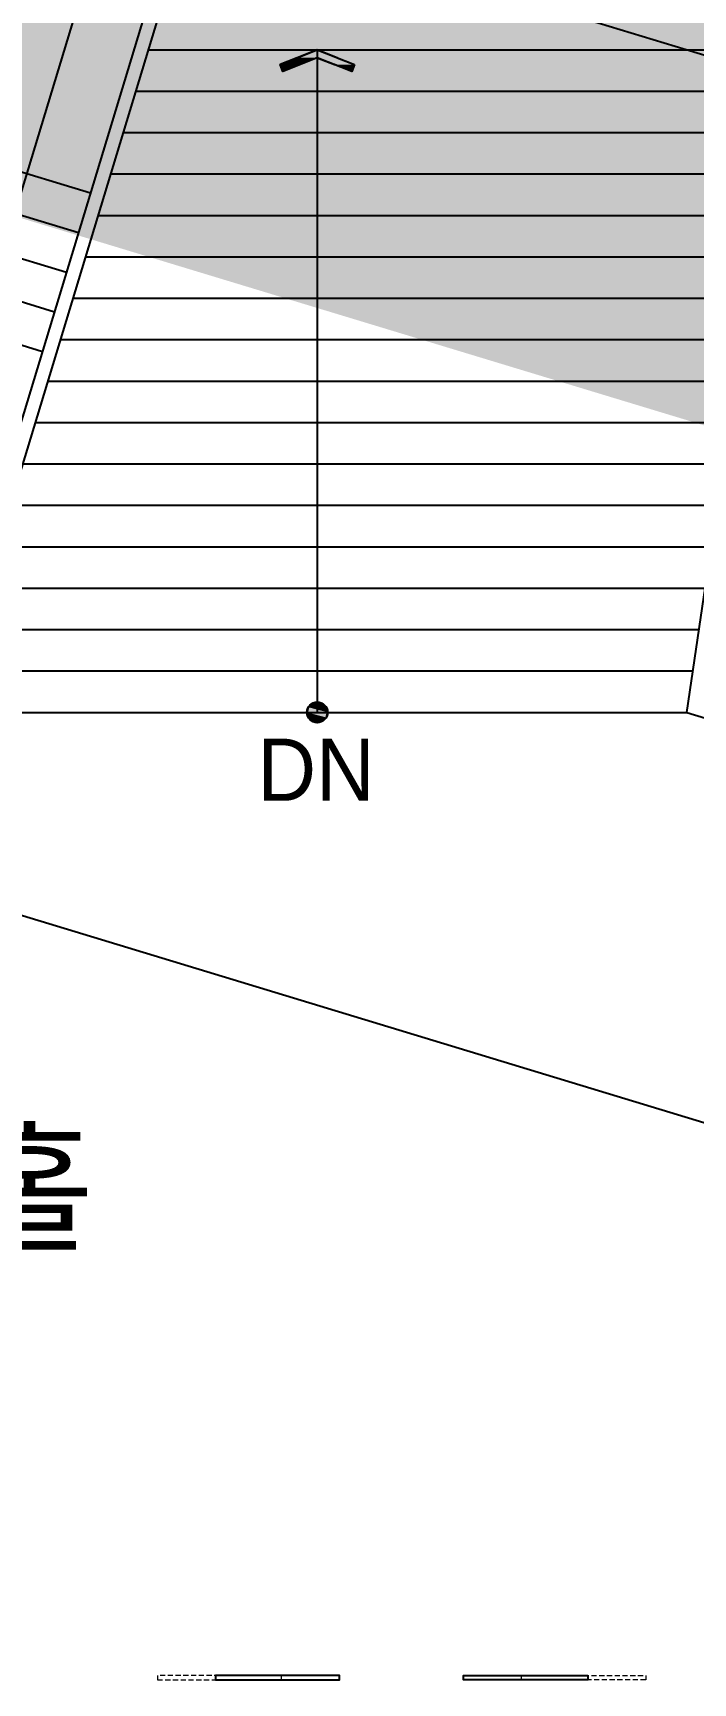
# Model space of a CAD drawing. Header units: metres. Extents: x 630750 to 860239, y 578133 to 726633.
# Drawn here: x 724016 to 728801, y 617801 to 629753 of the extents above; entities that cross this region are included whole.
import ezdxf

# ---------------------------------------------------------------- set-up
doc = ezdxf.new("R2010")
doc.units = ezdxf.units.M
doc.header["$LTSCALE"] = 300
doc.linetypes.add('3$0$업무시설_xr-base$0$CONTINOUS', pattern=[0])
doc.linetypes.add('HIDDEN2', pattern=[0.1875, 0.125, -0.0625])
for name, color, linetype in [('3$0$A-CON', 2, 'Continuous'), ('3$0$A-TXT-M', 3, 'Continuous'), ('3$0$A-WALL-CONC', 2, 'Continuous'), ('3$0$KUK-F-STAIR', 4, 'Continuous'), ('A-CEN-1', 1, 'Continuous'), ('A-TXT', 3, 'Continuous'), ('A-WIN-GLASS', 4, 'Continuous'), ('KUK-F-STAIR', 4, 'Continuous')]:
    doc.layers.add(name, color=color, linetype=linetype)
doc.layers.add('A-WALL-ABOV', color=133, linetype='HIDDEN2', lineweight=5)
doc.styles.add('3$0$돋움', font='')
doc.styles.add('돋움', font='')
doc.styles.get('3$0$돋움').set_extended_font_data('Dotum')
doc.styles.get('돋움').set_extended_font_data('Dotum')

# ---------------------------------------------------------------- blocks, each defined once
blk = doc.blocks.new('*U116')
at = {"layer": 'KUK-F-STAIR', "color": 7, "linetype": 'Continuous'}
for p, q in [((-122675.5498011207, 184558.7316630865), (-122702.2476466556, 184531.8017448003)), ((-122674.362624772, 184559.0552787515), (-122675.5498011207, 184558.7316630865)), ((-122638.202329846, 184568.9123129661), (-122674.362624772, 184559.0552787515)), ((-122600.7681460153, 184559.0552787515), (-122638.202329846, 184568.9123129661)), ((-122600.7681460153, 184559.0552787515), (-122600.4417173002, 184558.7316630865)), ((-122600.4417173002, 184558.7316630865), (-122573.2777089552, 184531.8017448003)), ((-122712.4899426681, 184494.4542735256), (-122712.6603692865, 184493.8070421957)), ((-122712.6603692865, 184493.8070421957), (-122702.6325127606, 184457.0200896949)), ((-122702.8033350719, 184531.2412260265), (-122712.4899426681, 184494.4542735256)), ((-122702.2476466556, 184531.8017448003), (-122702.8033350719, 184531.2412260265)), ((-122702.6325127606, 184457.0200896949), (-122702.4797194069, 184456.459570921)), ((-122702.4797194069, 184456.459570921), (-122675.315711062, 184429.5296526348)), ((-122675.315711062, 184429.5296526348), (-122674.9892823469, 184429.2060369698)), ((-122637.5550985161, 184419.3490027552), (-122674.9892823469, 184429.2060369698)), ((-122601.3948035901, 184429.2060369698), (-122637.5550985161, 184419.3490027552)), ((-122600.2076272414, 184429.5296526348), (-122601.3948035901, 184429.2060369698)), ((-122573.5097817065, 184456.459570921), (-122600.2076272414, 184429.5296526348)), ((-122572.9540932902, 184457.0200896949), (-122573.5097817065, 184456.459570921)), ((-122573.2777089552, 184531.8017448003), (-122573.1249156015, 184531.2412260265)), ((-122573.1249156015, 184531.2412260265), (-122563.0970590756, 184494.4542735256)), ((-122563.2674856941, 184493.8070421957), (-122572.9540932902, 184457.0200896949)), ((-122563.0970590756, 184494.4542735256), (-122563.2674856941, 184493.8070421957))]:
    blk.add_line(p, q, dxfattribs=at)
for points in [[(-122675.5498011207, 184558.7316630865), (-122702.2476466556, 184531.8017448003), (-122573.2777089552, 184531.8017448003)], [(-122674.362624772, 184559.0552787515), (-122675.5498011207, 184558.7316630865), (-122600.4417173002, 184558.7316630865)], [(-122638.202329846, 184568.9123129661), (-122674.362624772, 184559.0552787515), (-122600.7681460153, 184559.0552787515)], [(-122712.4899426681, 184494.4542735256), (-122712.6603692865, 184493.8070421957), (-122563.2674856941, 184493.8070421957)], [(-122712.6603692865, 184493.8070421957), (-122702.6325127606, 184457.0200896949), (-122572.9540932902, 184457.0200896949)], [(-122702.8033350719, 184531.2412260265), (-122712.4899426681, 184494.4542735256), (-122563.0970590756, 184494.4542735256)], [(-122702.2476466556, 184531.8017448003), (-122702.8033350719, 184531.2412260265), (-122573.1249156015, 184531.2412260265)], [(-122702.6325127606, 184457.0200896949), (-122702.4797194069, 184456.459570921), (-122573.5097817065, 184456.459570921)], [(-122702.4797194069, 184456.459570921), (-122675.315711062, 184429.5296526348), (-122600.2076272414, 184429.5296526348)], [(-122675.315711062, 184429.5296526348), (-122674.9892823469, 184429.2060369698), (-122601.3948035901, 184429.2060369698)]]:
    blk.add_solid(points, dxfattribs=at)
at = {"layer": 'KUK-F-STAIR', "color": 7, "linetype": 'Continuous', "extrusion": (0, 0, -1)}
for points in [[(122675.5498011207, 184558.7316630865), (122600.4417173002, 184558.7316630865), (122573.2777089552, 184531.8017448003)], [(122674.362624772, 184559.0552787515), (122600.7681460153, 184559.0552787515), (122600.4417173002, 184558.7316630865)], [(122712.6603692865, 184493.8070421957), (122563.2674856941, 184493.8070421957), (122572.9540932902, 184457.0200896949)], [(122712.4899426681, 184494.4542735256), (122563.0970590756, 184494.4542735256), (122563.2674856941, 184493.8070421957)], [(122702.8033350719, 184531.2412260265), (122573.1249156015, 184531.2412260265), (122563.0970590756, 184494.4542735256)], [(122702.6325127606, 184457.0200896949), (122572.9540932902, 184457.0200896949), (122573.5097817065, 184456.459570921)], [(122702.4797194069, 184456.459570921), (122573.5097817065, 184456.459570921), (122600.2076272414, 184429.5296526348)], [(122702.2476466556, 184531.8017448003), (122573.2777089552, 184531.8017448003), (122573.1249156015, 184531.2412260265)], [(122675.315711062, 184429.5296526348), (122600.2076272414, 184429.5296526348), (122601.3948035901, 184429.2060369698)], [(122674.9892823469, 184429.2060369698), (122601.3948035901, 184429.2060369698), (122637.5550985161, 184419.3490027552)]]:
    blk.add_solid(points, dxfattribs=at)
blk = doc.blocks.new('*U117')
at = {"layer": 'KUK-F-STAIR', "color": 7, "linetype": 'Continuous'}
for p, q in [((-122783.2781639762, 189235.9708779441), (-122907.8787141829, 189186.1306578606)), ((-122637.8787141848, 189294.1306578616), (-122783.2781639762, 189235.9708779441)), ((-122637.8787141829, 189235.9708779441), (-122762.4792643907, 189186.1306578606)), ((-122492.4792643864, 189235.9708779441), (-122637.8787141848, 189294.1306578616)), ((-122637.8787141829, 189235.9708779441), (-122513.27816398, 189186.1306578643)), ((-122492.4792643864, 189235.9708779441), (-122367.8787141829, 189186.1306578643)), ((-122907.8787141829, 189186.1306578606), (-122887.8236176602, 189135.9929165557)), ((-122762.4792643907, 189186.1306578606), (-122887.8236176521, 189135.9929165557)), ((-122387.9338107049, 189135.9929165557), (-122513.2781639707, 189186.1306578606)), ((-122367.8787141844, 189186.1306578606), (-122387.9338107049, 189135.9929165557))]:
    blk.add_line(p, q, dxfattribs=at)
for points in [[(-122783.2781639762, 189235.9708779441), (-122907.8787141829, 189186.1306578606), (-122762.4792643907, 189186.1306578606)], [(-122637.8787141848, 189294.1306578616), (-122783.2781639762, 189235.9708779441), (-122492.4792643864, 189235.9708779441)], [(-122637.8787141829, 189235.9708779441), (-122513.27816398, 189186.1306578643), (-122367.8787141829, 189186.1306578643)], [(-122907.8787141829, 189186.1306578606), (-122887.8236176602, 189135.9929165557), (-122887.8236176521, 189135.9929165557)]]:
    blk.add_solid(points, dxfattribs=at)
at = {"layer": 'KUK-F-STAIR', "color": 7, "linetype": 'Continuous', "extrusion": (0, 0, -1)}
for points in [[(122783.2781639762, 189235.9708779441), (122637.8787141829, 189235.9708779441), (122762.4792643907, 189186.1306578606)], [(122637.8787141829, 189235.9708779441), (122492.4792643864, 189235.9708779441), (122367.8787141829, 189186.1306578643)], [(122907.8787141829, 189186.1306578606), (122762.4792643907, 189186.1306578606), (122887.8236176521, 189135.9929165557)], [(122513.2781639707, 189186.1306578606), (122367.8787141844, 189186.1306578606), (122387.9338107049, 189135.9929165557)]]:
    blk.add_solid(points, dxfattribs=at)
blk = doc.blocks.new('*U121')
at = {"layer": '3$0$KUK-F-STAIR', "color": 7, "linetype": 'Continuous'}
for p, q in [((-122675.5439664402, 184558.7380658021), (-122702.2418119751, 184531.8081475159)), ((-122674.3567900915, 184559.0616814671), (-122675.5439664402, 184558.7380658021)), ((-122638.1964951655, 184568.9187156817), (-122674.3567900915, 184559.0616814671)), ((-122600.7623113347, 184559.0616814671), (-122638.1964951655, 184568.9187156817)), ((-122600.7623113347, 184559.0616814671), (-122600.4358826197, 184558.7380658021)), ((-122600.4358826197, 184558.7380658021), (-122573.2718742747, 184531.8081475159)), ((-122712.4841079876, 184494.4606762412), (-122712.654534606, 184493.8134449112)), ((-122712.654534606, 184493.8134449112), (-122702.6266780801, 184457.0264924104)), ((-122702.7975003914, 184531.247628742), (-122712.4841079876, 184494.4606762412)), ((-122702.2418119751, 184531.8081475159), (-122702.7975003914, 184531.247628742)), ((-122702.6266780801, 184457.0264924104), (-122702.4738847264, 184456.4659736366)), ((-122702.4738847264, 184456.4659736366), (-122675.3098763814, 184429.5360553503)), ((-122675.3098763814, 184429.5360553503), (-122674.9834476663, 184429.2124396854)), ((-122637.5492638356, 184419.3554054708), (-122674.9834476663, 184429.2124396854)), ((-122601.3889689096, 184429.2124396854), (-122637.5492638356, 184419.3554054708)), ((-122600.2017925609, 184429.5360553503), (-122601.3889689096, 184429.2124396854)), ((-122573.503947026, 184456.4659736366), (-122600.2017925609, 184429.5360553503)), ((-122572.9482586097, 184457.0264924104), (-122573.503947026, 184456.4659736366)), ((-122573.2718742747, 184531.8081475159), (-122573.119080921, 184531.247628742)), ((-122573.119080921, 184531.247628742), (-122563.0912243951, 184494.4606762412)), ((-122563.2616510135, 184493.8134449112), (-122572.9482586097, 184457.0264924104)), ((-122563.0912243951, 184494.4606762412), (-122563.2616510135, 184493.8134449112))]:
    blk.add_line(p, q, dxfattribs=at)
for points in [[(-122675.5439664402, 184558.7380658021), (-122702.2418119751, 184531.8081475159), (-122573.2718742747, 184531.8081475159)], [(-122674.3567900915, 184559.0616814671), (-122675.5439664402, 184558.7380658021), (-122600.4358826197, 184558.7380658021)], [(-122638.1964951655, 184568.9187156817), (-122674.3567900915, 184559.0616814671), (-122600.7623113347, 184559.0616814671)], [(-122712.4841079876, 184494.4606762412), (-122712.654534606, 184493.8134449112), (-122563.2616510135, 184493.8134449112)], [(-122712.654534606, 184493.8134449112), (-122702.6266780801, 184457.0264924104), (-122572.9482586097, 184457.0264924104)], [(-122702.7975003914, 184531.247628742), (-122712.4841079876, 184494.4606762412), (-122563.0912243951, 184494.4606762412)], [(-122702.2418119751, 184531.8081475159), (-122702.7975003914, 184531.247628742), (-122573.119080921, 184531.247628742)], [(-122702.6266780801, 184457.0264924104), (-122702.4738847264, 184456.4659736366), (-122573.503947026, 184456.4659736366)], [(-122702.4738847264, 184456.4659736366), (-122675.3098763814, 184429.5360553503), (-122600.2017925609, 184429.5360553503)], [(-122675.3098763814, 184429.5360553503), (-122674.9834476663, 184429.2124396854), (-122601.3889689096, 184429.2124396854)]]:
    blk.add_solid(points, dxfattribs=at)
at = {"layer": '3$0$KUK-F-STAIR', "color": 7, "linetype": 'Continuous', "extrusion": (0, 0, -1)}
for points in [[(122675.5439664402, 184558.7380658021), (122600.4358826197, 184558.7380658021), (122573.2718742747, 184531.8081475159)], [(122674.3567900915, 184559.0616814671), (122600.7623113347, 184559.0616814671), (122600.4358826197, 184558.7380658021)], [(122712.654534606, 184493.8134449112), (122563.2616510135, 184493.8134449112), (122572.9482586097, 184457.0264924104)], [(122712.4841079876, 184494.4606762412), (122563.0912243951, 184494.4606762412), (122563.2616510135, 184493.8134449112)], [(122702.7975003914, 184531.247628742), (122573.119080921, 184531.247628742), (122563.0912243951, 184494.4606762412)], [(122702.6266780801, 184457.0264924104), (122572.9482586097, 184457.0264924104), (122573.503947026, 184456.4659736366)], [(122702.4738847264, 184456.4659736366), (122573.503947026, 184456.4659736366), (122600.2017925609, 184429.5360553503)], [(122702.2418119751, 184531.8081475159), (122573.2718742747, 184531.8081475159), (122573.119080921, 184531.247628742)], [(122675.3098763814, 184429.5360553503), (122600.2017925609, 184429.5360553503), (122601.3889689096, 184429.2124396854)], [(122674.9834476663, 184429.2124396854), (122601.3889689096, 184429.2124396854), (122637.5492638356, 184419.3554054708)]]:
    blk.add_solid(points, dxfattribs=at)
blk = doc.blocks.new('*U122')
at = {"layer": '3$0$KUK-F-STAIR', "color": 7, "linetype": 'Continuous'}
for p, q in [((-122783.2723292956, 189235.9772806597), (-122907.8728795024, 189186.1370605762)), ((-122637.8728795043, 189294.1370605772), (-122783.2723292956, 189235.9772806597)), ((-122637.8728795024, 189235.9772806597), (-122762.4734297102, 189186.1370605762)), ((-122492.4734297059, 189235.9772806597), (-122637.8728795043, 189294.1370605772)), ((-122637.8728795024, 189235.9772806597), (-122513.2723292995, 189186.13706058)), ((-122492.4734297059, 189235.9772806597), (-122367.8728795024, 189186.13706058)), ((-122907.8728795024, 189186.1370605762), (-122887.8177829797, 189135.9993192713)), ((-122762.4734297102, 189186.1370605762), (-122887.8177829716, 189135.9993192713)), ((-122387.9279760244, 189135.9993192713), (-122513.2723292902, 189186.1370605762)), ((-122367.8728795039, 189186.1370605762), (-122387.9279760244, 189135.9993192713))]:
    blk.add_line(p, q, dxfattribs=at)
for points in [[(-122783.2723292956, 189235.9772806597), (-122907.8728795024, 189186.1370605762), (-122762.4734297102, 189186.1370605762)], [(-122637.8728795043, 189294.1370605772), (-122783.2723292956, 189235.9772806597), (-122492.4734297059, 189235.9772806597)], [(-122637.8728795024, 189235.9772806597), (-122513.2723292995, 189186.13706058), (-122367.8728795024, 189186.13706058)], [(-122907.8728795024, 189186.1370605762), (-122887.8177829797, 189135.9993192713), (-122887.8177829716, 189135.9993192713)]]:
    blk.add_solid(points, dxfattribs=at)
at = {"layer": '3$0$KUK-F-STAIR', "color": 7, "linetype": 'Continuous', "extrusion": (0, 0, -1)}
for points in [[(122783.2723292956, 189235.9772806597), (122637.8728795024, 189235.9772806597), (122762.4734297102, 189186.1370605762)], [(122637.8728795024, 189235.9772806597), (122492.4734297059, 189235.9772806597), (122367.8728795024, 189186.13706058)], [(122907.8728795024, 189186.1370605762), (122762.4734297102, 189186.1370605762), (122887.8177829716, 189135.9993192713)], [(122513.2723292902, 189186.1370605762), (122367.8728795039, 189186.1370605762), (122387.9279760244, 189135.9993192713)]]:
    blk.add_solid(points, dxfattribs=at)
blk = doc.blocks.new('3$0$con2')
at = {"layer": '3$0$A-WALL-CONC', "linetype": '3$0$업무시설_xr-base$0$CONTINOUS'}
h = blk.add_hatch(color=251, dxfattribs=at)
h.dxf.hatch_style = 1
edge = h.paths.add_edge_path(flags=17)
edge.add_arc((-134345.8576933428, -276172.1559447603), 450, 0, 360)
h.paths.add_polyline_path([(-156156.5831764939, -311179.8801300706), (-156334.967498856, -311089.4421207191), (-156922.8145596481, -312248.9402160676), (-156744.4302372805, -312339.3782254228)], flags=16)
h.paths.add_polyline_path([(-157332.2772980689, -313498.8763207732), (-157510.6616204328, -313408.4383114207), (-158053.2896765567, -314478.7442455854), (-157874.9053541816, -314569.1822549434)], flags=16)
h.paths.add_polyline_path([(-94657.59437126508, -334034.6891811512), (-94715.66800825325, -334226.072181146), (-93739.6147082786, -334522.2477297833), (-93681.54107129043, -334330.8647297885)], flags=17)
h.paths.add_polyline_path([(-111499.3047738786, -328924.210122052), (-111557.3784108649, -329115.5931220468), (-110581.3251108921, -329411.768670685), (-110523.2514739039, -329220.3856706893)], flags=17)
h.paths.add_polyline_path([(-109394.0917739331, -329563.0201289126), (-109452.1654109213, -329754.4031289074), (-108476.1121109485, -330050.5786775447), (-108418.0384739603, -329859.1956775499)], flags=17)
h.paths.add_polyline_path([(-107288.8787739801, -330201.8301357388), (-107346.9524109664, -330393.2131357336), (-106370.8991109936, -330689.3886843709), (-106312.8254740055, -330498.0056843761)], flags=17)
h.paths.add_polyline_path([(-105183.6657740383, -330840.6401426116), (-105241.7394110265, -331032.0231426064), (-104265.6861110519, -331328.1986912437), (-104207.6124740637, -331136.8156912489)], flags=17)
h.paths.add_polyline_path([(-103078.4527741003, -331479.4501494936), (-103136.5264110885, -331670.8331494894), (-102160.4731111138, -331967.0086981267), (-102102.3994741256, -331775.6256981309)], flags=16)
h.paths.add_polyline_path([(-100973.2397741566, -332118.2601563543), (-101031.3134111448, -332309.6431563491), (-100055.2601111702, -332605.8187049864), (-99997.18647418199, -332414.4357049916)], flags=16)
h.paths.add_polyline_path([(-98868.02677420927, -332757.0701632065), (-98926.10041119745, -332948.4531632013), (-97950.0471112228, -333244.6287118386), (-97891.97347423648, -333053.2457118438)], flags=16)
h.paths.add_polyline_path([(-96762.81377425631, -333395.8801700411), (-96820.88741124449, -333587.2631700359), (-95844.83411126984, -333883.4387186732), (-95786.76047428352, -333692.0557186775)], flags=16)
edge = h.paths.add_edge_path(flags=17)
edge.add_arc((-134345.8563567924, -286072.1815134216), 450, 0, 360)
h.paths.add_polyline_path([(-143845.8592335361, -275922.156550906), (-143845.8592335361, -275872.156550906), (-144545.8533352896, -275872.156550906), (-144545.8533352896, -286422.156550906), (-141345.8537281466, -286422.156550906), (-141345.8537281466, -286222.1570651344), (-143845.8533352896, -286222.156550906), (-143845.8533352896, -285772.1609466186), (-144345.8533352896, -285772.1609466186), (-144345.8533352896, -276572.156550906), (-143845.8533352896, -276572.156550906), (-143845.8533352896, -276122.156550906), (-141745.8533352896, -276122.156550906), (-141345.85372924, -276122.1569182335), (-141345.85372924, -275922.1570140215)], flags=17)
h.paths.add_polyline_path([(-104645.8567190229, -260722.1560115957), (-107545.8564684561, -260722.1547972992), (-107545.8564692999, -260922.1547972992), (-104645.8567190229, -260922.1560115957)], flags=16)
h.paths.add_polyline_path([(-105845.8567807044, -322372.1547971837), (-105845.8567807044, -325422.1547971837), (-105555.8567807044, -325422.1547971837), (-105555.8567807044, -325222.1547971837), (-105645.8567807044, -325222.1547971837), (-105645.8567807044, -322572.1547971837), (-99445.85678070439, -322572.1547971837), (-99445.85678070439, -325222.1547971837), (-104555.8567807044, -325222.1547971837), (-104555.8567807044, -325422.1547971837), (-99245.85678070439, -325422.1547971837), (-99245.85678070439, -322372.1547971837)], flags=17)
edge = h.paths.add_edge_path(flags=17)
edge.add_arc((-99495.85636712825, -295972.15608779), 450, 0, 360)
edge = h.paths.add_edge_path(flags=17)
edge.add_arc((-114495.8576933428, -312472.15608779), 450, 0, 360)
edge = h.paths.add_edge_path(flags=17)
edge.add_arc((-114495.8576933428, -319072.15608779), 450, 0, 360)
edge = h.paths.add_edge_path(flags=16)
edge.add_arc((-114545.8576933428, -327472.15608779), 400, 0, 360)
h.paths.add_polyline_path([(-99895.85636712825, -302172.1546005368), (-99095.85636712825, -302172.1546005368), (-99095.85636712825, -302972.1546005368), (-99895.85636712825, -302972.1546005368)], flags=17)
h.paths.add_polyline_path([(-92295.85769334277, -302072.15608779), (-91595.85769334277, -302072.15608779), (-91595.85769334277, -303072.15608779), (-92295.85769334277, -303072.15608779)], flags=17)
h.paths.add_polyline_path([(-92295.85769334277, -311972.15608779), (-91595.85769334277, -311972.15608779), (-91595.85769334277, -312972.15608779), (-92295.85769334277, -312972.15608779)], flags=17)
edge = h.paths.add_edge_path()
edge.add_arc((-127717.7200647521, -334910.6238654194), 400, 0, 360)
h.paths.add_polyline_path([(-166745.8579804118, -285572.1560812503), (-165945.8579804118, -285572.1560812503), (-165945.8579804118, -286372.1560812503), (-166745.8579804118, -286372.1560812503)], flags=16)
h.paths.add_polyline_path([(-151620.1005258582, -327239.6287948716), (-152385.6325258373, -327007.3342469143), (-152617.9270737938, -327772.8662468906), (-151852.3950738165, -328005.1607948489)], flags=16)
h.paths.add_polyline_path([(-164251.3785254828, -323406.7687535699), (-165016.9105254601, -323174.4742056126), (-165249.2050734184, -323940.0062055899), (-164483.6730734411, -324172.3007535472)], flags=17)
h.paths.add_polyline_path([(-165728.1357749405, -305715.7474075904), (-166493.6677749178, -305483.452859633), (-166725.9623228743, -306248.9848596103), (-165960.430322897, -306481.2794075677)], flags=16)
h.paths.add_polyline_path([(-170567.0175252951, -321490.33873292), (-171332.5495252724, -321258.0441849617), (-171564.8440732307, -322023.576184939), (-170799.3120732534, -322255.8707328964)], flags=17)
h.paths.add_polyline_path([(-166745.8563654407, -295572.1542682223), (-165945.8563654407, -295572.1542682223), (-165945.8563654407, -296372.1542682223), (-166745.8563654407, -296372.1542682223)], flags=16)
edge = h.paths.add_edge_path(flags=16)
edge.add_arc((-137840.0001433849, -314543.9354146126), 450, 0, 360)
edge = h.paths.add_edge_path(flags=16)
edge.add_arc((-128366.5416436682, -317418.580445588), 450, 0, 360)
h.paths.add_polyline_path([(-146814.5461162537, -311402.673310296), (-147580.078116231, -311170.3787623377), (-147812.3726641893, -311935.910762315), (-147046.840664212, -312168.2053102724)], flags=16)
h.paths.add_polyline_path([(-182399.0989564455, -318004.4905875133), (-183068.9394564259, -317801.232858051), (-183272.1971858873, -318471.0733580304), (-182602.3566859088, -318674.3310874937)], flags=16)
h.paths.add_polyline_path([(-183245.8579804118, -305522.1562243555), (-182545.8579804118, -305522.1562243555), (-182545.8579804118, -306222.1562243555), (-183245.8579804118, -306222.1562243555)], flags=16)
h.paths.add_polyline_path([(-183245.8579804118, -295622.1562243555), (-182545.8579804118, -295622.1562243555), (-182545.8579804118, -296322.1562243555), (-183245.8579804118, -296322.1562243555)], flags=17)
h.paths.add_polyline_path([(-183245.8579804118, -285722.1562243555), (-182545.8579804118, -285722.1562243555), (-182545.8579804118, -286422.1562243555), (-183245.8579804118, -286422.1562243555)], flags=17)
h.paths.add_polyline_path([(-183245.8579804118, -280472.1542567856), (-182545.8579804118, -280472.1542567856), (-182545.8579804118, -281172.1542567856), (-183245.8579804118, -281172.1542567856)], flags=17)
h.paths.add_polyline_path([(-167847.8235250528, -312701.2269073821), (-168613.3555250301, -312468.9323594248), (-168845.6500729884, -313234.4643594021), (-168080.1180730111, -313466.7589073594)], flags=17)
h.paths.add_polyline_path([(-173995.8579804118, -310859.8697950983), (-173195.8579804118, -310859.8697950983), (-173195.8579804118, -311659.8697950983), (-173995.8579804118, -311659.8697950983)], flags=16)
h.paths.add_polyline_path([(-173995.8579804118, -305472.1562243555), (-173195.8579804118, -305472.1562243555), (-173195.8579804118, -306272.1562243555), (-173995.8579804118, -306272.1562243555)], flags=16)
edge = h.paths.add_edge_path(flags=17)
edge.add_arc((-130500.7470595132, -324451.905920992), 450, 0, 360)
edge = h.paths.add_edge_path(flags=17)
edge.add_arc((-139974.2067627966, -321577.2621805075), 450, 0, 360)
h.paths.add_polyline_path([(-148948.7522756144, -318435.9985600862), (-149714.2842755917, -318203.7040121289), (-149946.57882355, -318969.2360121062), (-149181.0468235727, -319201.5305600635)], flags=16)
h.paths.add_polyline_path([(-173995.8579804118, -295572.1562243555), (-173195.8579804118, -295572.1562243555), (-173195.8579804118, -296372.1562243555), (-173995.8579804118, -296372.1562243555)], flags=16)
h.paths.add_polyline_path([(-173995.8579804118, -285672.1562243555), (-173195.8579804118, -285672.1562243555), (-173195.8579804118, -286472.1562243555), (-173995.8579804118, -286472.1562243555)], flags=16)
h.paths.add_polyline_path([(-164445.8533352896, -276572.1562243555), (-163645.8533352896, -276572.1562243555), (-163645.8533352896, -275772.1562243555), (-164445.8533352896, -275772.1562243555)], flags=16)
h.paths.add_polyline_path([(-173945.8579804118, -276472.1560813257), (-173345.8579804118, -276472.1560813257), (-173345.8579804118, -275872.1560813257), (-173945.8579804118, -275872.1560813257)], flags=17)
h.paths.add_polyline_path([(-144645.8530106566, -302172.1552083608), (-143845.8530106566, -302172.1552083608), (-143845.8530106566, -302972.1552083608), (-144645.8530106566, -302972.1552083608)], flags=17)
h.paths.add_polyline_path([(-144645.8530106566, -295572.1552083608), (-143845.8530106566, -295572.1552083608), (-143845.8530106566, -296372.1552083608), (-144645.8530106566, -296372.1552083608)], flags=16)
h.paths.add_polyline_path([(-99845.85636712825, -327072.1547499498), (-99045.85636712825, -327072.1547499498), (-99045.85636712825, -327872.1547499498), (-99845.85636712825, -327872.1547499498)], flags=16)
h.paths.add_polyline_path([(-154445.8530106566, -302272.1552083608), (-153845.8530106566, -302272.1552083608), (-153845.8530106566, -302872.1552083608), (-154445.8530106566, -302872.1552083608)], flags=17)
edge = h.paths.add_edge_path(flags=17)
edge.add_arc((-124445.8564897778, -286072.15608779), 350, 0, 360)
edge = h.paths.add_edge_path(flags=17)
edge.add_arc((-124445.8564897778, -295972.1547972992), 350, 0, 360)
edge = h.paths.add_edge_path(flags=17)
edge.add_arc((-134345.8550171427, -302572.1546182683), 350, 0, 360)
edge = h.paths.add_edge_path(flags=17)
edge.add_arc((-134345.8550171427, -295972.1546182692), 350, 0, 360)
h.paths.add_polyline_path([(-92345.85798041178, -253222.1524974763), (-91645.85798041178, -253222.1524974763), (-91645.85798041178, -253922.1524974763), (-92345.85798041178, -253922.1524974763)], flags=17)
h.paths.add_polyline_path([(-173995.8579804118, -253222.1524974763), (-173295.8579804118, -253222.1524974763), (-173295.8579804118, -253922.1524974763), (-173995.8579804118, -253922.1524974763)], flags=17)
h.paths.add_polyline_path([(-92345.85821095695, -333872.1562235154), (-91645.85821095695, -333872.1562235154), (-91645.85821095695, -334572.1562235154), (-92345.85821095695, -334572.1562235154)], flags=17)
h.paths.add_polyline_path([(-92395.85769334277, -327072.15608779), (-91645.85769334277, -327072.15608779), (-91645.85769334277, -327872.15608779), (-92395.85769334277, -327872.15608779)], flags=16)
h.paths.add_polyline_path([(-92295.85769334277, -318572.15608779), (-91595.85769334277, -318572.15608779), (-91595.85769334277, -319572.15608779), (-92295.85769334277, -319572.15608779)], flags=17)
edge = h.paths.add_edge_path(flags=17)
edge.add_arc((-107945.8576933428, -329272.15608779), 450, 0, 360)
edge = h.paths.add_edge_path(flags=17)
edge.add_arc((-107945.8576933428, -295972.15608779), 500, 0, 360)
h.paths.add_polyline_path([(-108345.8579804118, -318572.1560813257), (-107545.8579804118, -318572.1560813257), (-107545.8579804118, -319572.1560813257), (-108345.8579804118, -319572.1560813257)], flags=17)
h.paths.add_polyline_path([(-108345.8579804118, -311972.1562243555), (-107545.8579804118, -311972.1562243555), (-107545.8579804118, -312972.1562243555), (-108345.8579804118, -312972.1562243555)], flags=17)
h.paths.add_polyline_path([(-108345.8579804118, -302072.1562243555), (-107545.8579804118, -302072.1562243555), (-107545.8579804118, -303072.1562243555), (-108345.8579804118, -303072.1562243555)], flags=17)
h.paths.add_polyline_path([(-124845.8595736942, -253172.15608779), (-124045.8595736942, -253172.15608779), (-124045.8595736942, -253972.15608779), (-124845.8595736942, -253972.15608779)], flags=17)
h.paths.add_polyline_path([(-144645.8579804118, -253172.1560813257), (-143845.8579804118, -253172.1560813257), (-143845.8579804118, -253972.1560813257), (-144645.8579804118, -253972.1560813257)], flags=17)
h.paths.add_polyline_path([(-164445.6069526359, -253172.15608779), (-163645.6069526359, -253172.15608779), (-163645.6069526359, -253972.15608779), (-164445.6069526359, -253972.15608779)], flags=17)
h.paths.add_polyline_path([(-114945.8579804118, -253172.1562243555), (-114145.8579804118, -253172.1562243555), (-114145.8579804118, -253972.1562243555), (-114945.8579804118, -253972.1562243555)], flags=17)
h.paths.add_polyline_path([(-134645.8579804118, -253272.1562243545), (-134045.8579804118, -253272.1562243545), (-134045.8579804118, -253872.1562243545), (-134645.8579804118, -253872.1562243545)], flags=17)
h.paths.add_polyline_path([(-154445.8579804118, -253272.1562243545), (-153845.8579804118, -253272.1562243545), (-153845.8579804118, -253872.1562243545), (-154445.8579804118, -253872.1562243545)], flags=17)
h.paths.add_polyline_path([(-99745.85798041178, -253272.1560813257), (-99145.85798041178, -253272.1560813257), (-99145.85798041178, -253872.1560813257), (-99745.85798041178, -253872.1560813257)], flags=17)
h.paths.add_polyline_path([(-108345.8579804118, -253172.1562243545), (-107545.8579804118, -253172.1562243545), (-107545.8579804118, -253972.1562243545), (-108345.8579804118, -253972.1562243545)], flags=17)
h.paths.add_polyline_path([(-92295.85798041178, -295622.1562243555), (-91595.85798041178, -295622.1562243555), (-91595.85798041178, -296322.1562243555), (-92295.85798041178, -296322.1562243555)], flags=17)
h.paths.add_polyline_path([(-92295.85798041178, -285722.1562243555), (-91595.85798041178, -285722.1562243555), (-91595.85798041178, -286422.1562243555), (-92295.85798041178, -286422.1562243555)], flags=17)
h.paths.add_polyline_path([(-92295.85798041178, -275822.1562243555), (-91595.85798041178, -275822.1562243555), (-91595.85798041178, -276522.1562243555), (-92295.85798041178, -276522.1562243555)], flags=17)
h.paths.add_polyline_path([(-92295.85798041178, -269222.1562243555), (-91595.85798041178, -269222.1562243555), (-91595.85798041178, -269922.1562243555), (-92295.85798041178, -269922.1562243555)], flags=17)
h.paths.add_polyline_path([(-92295.85798041178, -260722.1560813257), (-91595.85798041178, -260722.1560813257), (-91595.85798041178, -261422.1560813257), (-92295.85798041178, -261422.1560813257)], flags=17)
h.paths.add_polyline_path([(-99845.85798041178, -331472.1562243555), (-99045.85798041178, -331472.1562243555), (-99045.85798041178, -332272.1562243555), (-99845.85798041178, -332272.1562243555)], flags=16)
h.paths.add_polyline_path([(-114945.8579804118, -285672.1562243555), (-114145.8579804118, -285672.1562243555), (-114145.8579804118, -286472.1562243555), (-114945.8579804118, -286472.1562243555)], flags=16)
h.paths.add_polyline_path([(-174045.8579804118, -269172.1562243555), (-173245.8579804118, -269172.1562243555), (-173245.8579804118, -269972.1562243555), (-174045.8579804118, -269972.1562243555)], flags=16)
h.paths.add_polyline_path([(-174045.8579804118, -260672.1560813257), (-173245.8579804118, -260672.1560813257), (-173245.8579804118, -261472.1560813257), (-174045.8579804118, -261472.1560813257)], flags=16)
edge = h.paths.add_edge_path(flags=17)
edge.add_arc((-124445.8576933428, -276172.1559447603), 450, 0, 360)
edge = h.paths.add_edge_path(flags=17)
edge.add_arc((-114545.8576933428, -295972.15608779), 450, 0, 360)
edge = h.paths.add_edge_path(flags=17)
edge.add_arc((-114545.8576933428, -302572.15608779), 450, 0, 360)
h.paths.add_polyline_path([(-114945.8579804118, -269172.1562243555), (-114145.8579804118, -269172.1562243555), (-114145.8579804118, -269972.1562243555), (-114945.8579804118, -269972.1562243555)], flags=16)
h.paths.add_polyline_path([(-100595.8579804118, -260722.1562243555), (-99795.85798041178, -260722.1562243555), (-99795.85798041178, -261522.1562243555), (-100595.8579804118, -261522.1562243555)], flags=17)
h.paths.add_polyline_path([(-114945.8579804118, -260672.1560813257), (-114145.8579804118, -260672.1560813257), (-114145.8579804118, -261472.1560813257), (-114945.8579804118, -261472.1560813257)], flags=16)
h.paths.add_polyline_path([(-108345.8563671282, -285672.1547499498), (-107545.8563671282, -285672.1547499498), (-107545.8563671282, -286472.1547499498), (-108345.8563671282, -286472.1547499498)], flags=16)
h.paths.add_polyline_path([(-99895.85636712825, -285672.1547499498), (-99095.85636712825, -285672.1547499498), (-99095.85636712825, -286472.1547499498), (-99895.85636712825, -286472.1547499498)], flags=16)
h.paths.add_polyline_path([(-99895.85636712825, -275772.1547499498), (-99095.85636712825, -275772.1547499498), (-99095.85636712825, -276572.1547499498), (-99895.85636712825, -276572.1547499498)], flags=16)
h.paths.add_polyline_path([(-108345.8563671282, -275772.1547499498), (-107545.8563671282, -275772.1547499498), (-107545.8563671282, -276572.1547499498), (-108345.8563671282, -276572.1547499498)], flags=16)
h.paths.add_polyline_path([(-114945.8563671282, -275772.1547499498), (-114145.8563671282, -275772.1547499498), (-114145.8563671282, -276572.1547499498), (-114945.8563671282, -276572.1547499498)], flags=16)
h.paths.add_polyline_path([(-124845.8563671282, -260672.1547499498), (-124045.8563671282, -260672.1547499498), (-124045.8563671282, -261472.1547499498), (-124845.8563671282, -261472.1547499498)], flags=16)
h.paths.add_polyline_path([(-134745.8563671283, -260672.1547499498), (-133945.8563671283, -260672.1547499498), (-133945.8563671283, -261472.1547499498), (-134745.8563671283, -261472.1547499498)], flags=16)
h.paths.add_polyline_path([(-144645.8563671283, -260672.1547499498), (-143845.8563671283, -260672.1547499498), (-143845.8563671283, -261472.1547499498), (-144645.8563671283, -261472.1547499498)], flags=16)
h.paths.add_polyline_path([(-154545.8563671283, -260672.1547499498), (-153745.8563671283, -260672.1547499498), (-153745.8563671283, -261472.1547499498), (-154545.8563671283, -261472.1547499498)], flags=16)
h.paths.add_polyline_path([(-154545.8563671283, -269172.1547499498), (-153745.8563671283, -269172.1547499498), (-153745.8563671283, -269972.1547499498), (-154545.8563671283, -269972.1547499498)], flags=16)
h.paths.add_polyline_path([(-144645.8563671283, -269172.1547499498), (-143845.8563671283, -269172.1547499498), (-143845.8563671283, -269972.1547499498), (-144645.8563671283, -269972.1547499498)], flags=16)
h.paths.add_polyline_path([(-134745.8563671283, -269172.1547499498), (-133945.8563671283, -269172.1547499498), (-133945.8563671283, -269972.1547499498), (-134745.8563671283, -269972.1547499498)], flags=16)
h.paths.add_polyline_path([(-124845.8563671282, -269172.1547499498), (-124045.8563671282, -269172.1547499498), (-124045.8563671282, -269972.1547499498), (-124845.8563671282, -269972.1547499498)], flags=16)
h.paths.add_polyline_path([(-99895.85636712825, -269172.1547499498), (-99095.85636712825, -269172.1547499498), (-99095.85636712825, -269972.1547499498), (-99895.85636712825, -269972.1547499498)], flags=16)
edge = h.paths.add_edge_path(flags=17)
edge.add_arc((-142631.0758242554, -330333.0349878318), 450, 0, 360)
h.paths.add_polyline_path([(-92245.85648977784, -248122.1547972992), (-91645.85648977784, -248122.1547972992), (-91645.85648977784, -248722.1547972992), (-92245.85648977784, -248722.1547972992)], flags=16)
h.paths.add_polyline_path([(-154545.8530106566, -275772.1552083608), (-153745.8530106566, -275772.1552083608), (-153745.8530106566, -276572.1552083608), (-154545.8530106566, -276572.1552083608)], flags=16)
h.paths.add_polyline_path([(-181495.8564897779, -275872.1547972992), (-180895.8564897779, -275872.1547972992), (-180895.8564897779, -276472.1547972992), (-181495.8564897779, -276472.1547972992)], flags=17)
h.paths.add_polyline_path([(-181495.8564897779, -269272.1547972992), (-180895.8564897779, -269272.1547972992), (-180895.8564897779, -269872.1547972992), (-181495.8564897779, -269872.1547972992)], flags=17)
h.paths.add_polyline_path([(-181495.8564897779, -260772.1547972992), (-180895.8564897779, -260772.1547972992), (-180895.8564897779, -261372.1547972992), (-181495.8564897779, -261372.1547972992)], flags=17)
h.paths.add_polyline_path([(-99745.85648977784, -248122.1547972992), (-99145.85648977784, -248122.1547972992), (-99145.85648977784, -248722.1547972992), (-99745.85648977784, -248722.1547972992)], flags=16)
h.paths.add_polyline_path([(-108245.8564897778, -248122.1547972992), (-107645.8564897778, -248122.1547972992), (-107645.8564897778, -248722.1547972992), (-108245.8564897778, -248722.1547972992)], flags=16)
h.paths.add_polyline_path([(-114845.8564897778, -248122.1547972992), (-114245.8564897778, -248122.1547972992), (-114245.8564897778, -248722.1547972992), (-114845.8564897778, -248722.1547972992)], flags=16)
h.paths.add_polyline_path([(-124745.8564897778, -248122.1547972992), (-124145.8564897778, -248122.1547972992), (-124145.8564897778, -248722.1547972992), (-124745.8564897778, -248722.1547972992)], flags=16)
h.paths.add_polyline_path([(-134645.8564897779, -248122.1547972992), (-134045.8564897779, -248122.1547972992), (-134045.8564897779, -248722.1547972992), (-134645.8564897779, -248722.1547972992)], flags=16)
h.paths.add_polyline_path([(-144545.8564897779, -248122.1547972992), (-143945.8564897779, -248122.1547972992), (-143945.8564897779, -248722.1547972992), (-144545.8564897779, -248722.1547972992)], flags=16)
h.paths.add_polyline_path([(-154445.8564897779, -248122.1547972992), (-153845.8564897779, -248122.1547972992), (-153845.8564897779, -248722.1547972992), (-154445.8564897779, -248722.1547972992)], flags=16)
h.paths.add_polyline_path([(-164345.8564897779, -248122.1547972992), (-163745.8564897779, -248122.1547972992), (-163745.8564897779, -248722.1547972992), (-164345.8564897779, -248722.1547972992)], flags=16)
h.paths.add_polyline_path([(-173945.8564897779, -248122.1547972992), (-173345.8564897779, -248122.1547972992), (-173345.8564897779, -248722.1547972992), (-173945.8564897779, -248722.1547972992)], flags=16)
h.paths.add_polyline_path([(-181495.8564897779, -248122.1547972992), (-180895.8564897779, -248122.1547972992), (-180895.8564897779, -248722.1547972992), (-181495.8564897779, -248722.1547972992)], flags=17)
h.paths.add_polyline_path([(-156129.8194576188, -308837.2831994401), (-156275.2053936239, -309124.0494812405), (-155530.0692156258, -309501.8216516984), (-155767.468990166, -309970.0804979041), (-155589.0791846219, -310060.5076919611), (-155031.8704168297, -308961.4420538213), (-158742.6501794647, -307835.4356849728), (-158800.7238164528, -308026.8186849676), (-158705.0323164559, -308055.8555034617), (-159053.4741383924, -309204.1535034276), (-159149.1656383894, -309175.1166849335), (-159207.2392753794, -309366.4996849274), (-159111.5477753825, -309395.5365034224), (-160940.8673405483, -315424.101003243), (-163476.6920904725, -314654.6253131334), (-161647.3725253067, -308626.0608133128), (-160164.1542753506, -309076.13149998), (-160106.0806383624, -308884.7484999861), (-161589.2988883167, -308434.677813318), (-161240.8570663802, -307286.379813352), (-159757.6388164259, -307736.4505000202), (-159699.5651794358, -307545.0675000263), (-161374.1664293858, -307036.923176369), (-163726.1487274564, -314787.9346761381), (-158751.1624783746, -316297.5543678825), (-158462.7552948858, -315728.6924854185), (-158641.1341340601, -315638.2436607595), (-158853.666059308, -316057.445498492), (-160749.4843405544, -315482.1746402321), (-158513.649316462, -308113.9291404517)], flags=16)
h.paths.add_polyline_path([(-164195.8564932126, -268622.1547972992), (-164395.8564932126, -268622.1547972992), (-164395.8564932126, -260722.1547972992), (-161345.8564932126, -260722.1547972992), (-161345.8564932126, -269922.1547972992), (-164395.8564932126, -269922.1547972992), (-164395.8564932126, -269622.1547972992), (-164195.8564932126, -269622.1547972992), (-164195.8564932126, -269722.1547972992), (-161545.8564932126, -269722.1547972992), (-161545.8564932126, -267322.1547972992), (-163095.8564932126, -267322.1547972992), (-163095.8564932126, -267122.1547972992), (-161545.8564932126, -267122.1547972992), (-161545.8564932126, -260922.1547972992), (-164195.8564932126, -260922.1547972992), (-164195.8564932126, -267122.1547972992), (-164095.8564932126, -267122.1547972992), (-164095.8564932126, -267322.1547972992), (-164195.8564932126, -267322.1547972992)], flags=16)
h.paths.add_polyline_path([(-133745.8550171445, -297419.0153058193), (-133445.8550171445, -297419.0153058193), (-133445.8576933465, -294772.1575573118), (-133745.8576933465, -294772.1575573118)], flags=16)
h.paths.add_polyline_path([(-174045.8564897779, -269972.1547972992), (-174045.8564897779, -269172.1547972992), (-173245.8564897779, -269172.1547972992), (-173245.8564897779, -269972.1547972992)], flags=16)
edge = h.paths.add_edge_path()
edge.add_line((-92095.8619967143, -249472.1541314212), (-92095.8672311048, -249672.1541314222))
edge.add_line((-92095.8619967143, -249472.1541314212), (-92095.8619914784, -249672.1541314222))
edge.add_line((-92095.8619967143, -249472.1540840719), (-92095.85695746196, -249672.1540840784))
edge.add_line((-107745.8564897778, -269122.1544163836), (-107945.8564897778, -269122.1544163836))
edge.add_line((-107945.8564897778, -266622.1563265485), (-107745.8564897778, -266622.1563265485))
edge.add_line((-107945.8564897778, -265972.1563265504), (-107945.8573626208, -266622.1563265485))
edge.add_line((-107945.8564897778, -269122.1544163836), (-107945.8564897778, -269672.1563265504))
edge.add_line((-107745.8564897778, -269472.1563265504), (-107745.8564897778, -269122.1544163836))
edge.add_line((-107745.8573626208, -266622.1563265485), (-107745.8564897778, -265972.1563265504))
edge.add_arc((-131699.447305389, -252472.1540224183), 9200, 49.50486788076574, 89.99999978655659)
edge.add_line((-91895.85648977784, -331197.1560675841), (-91595.85798041178, -331197.1560877919))
edge.add_line((-91595.85771127259, -321272.15608779), (-91895.85648977784, -321272.15608779))
edge.add_line((-102295.8564785889, -264497.1547972992), (-102095.8564785871, -264497.1547972992))
edge.add_line((-102295.8564785889, -263497.1547972992), (-102095.8564785871, -263497.1547972992))
edge.add_line((-102095.8564785871, -264497.1547972992), (-102095.8564785871, -264872.1547972992))
edge.add_line((-102095.8564785889, -262922.1547972992), (-102095.8564785871, -263497.1547972992))
edge.add_line((-102295.8564785889, -264497.1547972992), (-102295.8564785889, -264672.1547972992))
edge.add_line((-102295.8564785889, -263122.1547972992), (-102295.8564785889, -263497.1547972992))
edge.add_line((-102095.8564785871, -264872.1547972992), (-103745.8564937714, -264872.1547972992))
edge.add_line((-102295.8564785889, -264672.1547972992), (-103745.8564935776, -264672.1547972992))
edge.add_line((-112628.4644521776, -328581.5755924158), (-113861.4296740725, -328207.4421807922))
edge.add_line((-112686.5380891657, -328772.9585924105), (-112628.4644521776, -328581.5755924158))
edge.add_line((-113989.8482669446, -328377.479567896), (-112686.5380891657, -328772.9585924105))
edge.add_line((-91895.85648977784, -334572.1562235154), (-91895.85648977784, -334872.7192606054))
edge.add_line((-91895.85648977784, -334872.7192606054), (-92552.38004269292, -334673.5024519715))
edge.add_line((-91595.85771127259, -321272.15608779), (-91595.85648977784, -257872.0194310186))
edge.add_line((-91645.85769334277, -327872.15608779), (-91595.85783843165, -327872.15608779))
edge.add_line((-91595.85783843165, -327872.15608779), (-91595.85781723847, -326772.15608779))
edge.add_line((-92552.38004269292, -334673.5024519715), (-92610.4536796811, -334864.8854519663))
edge.add_line((-92610.4536796811, -334864.8854519663), (-91595.8579790893, -335172.7563830683))
edge.add_line((-91595.8579790893, -335172.7563830683), (-91595.8579024936, -331197.1560877919))
edge.add_line((-113989.8482682056, -328504.2811765609), (-113989.8482682056, -328377.4795670327))
edge.add_line((-114139.8482682056, -328504.2811765609), (-114139.8482682056, -328154.579942414))
edge.add_line((-114212.7464810836, -327693.5972692635), (-113861.4296753335, -328207.4421799298))
edge.add_line((-114363.1416610184, -327827.9853371897), (-114139.8482682056, -328154.579942414))
edge.add_line((-114139.8482682056, -328504.2811765609), (-113989.8482682056, -328504.2811765609))
edge.add_line((-91595.85781723847, -326772.15608779), (-91895.8564897797, -326772.15608779))
edge.add_line((-180895.8537338062, -299322.1548830246), (-182995.8564897779, -299322.1548830246))
edge.add_line((-180895.8537338062, -299022.1548830246), (-180895.8537338062, -299322.1548830246))
edge.add_line((-182995.8564897779, -299022.1548830246), (-180895.8537338062, -299022.1548830246))
edge.add_line((-180895.855683409, -304122.1548830246), (-180895.855683409, -304422.1548830246))
edge.add_line((-180895.8556742485, -287122.1548830246), (-182995.8579804081, -287122.1548830246))
edge.add_line((-180895.8556742485, -287422.1548830246), (-180895.8556742485, -287122.1548830246))
edge.add_line((-182995.8579804118, -287422.1548830246), (-180895.8556742485, -287422.1548830246))
edge.add_line((-180895.855683409, -293072.1548830246), (-182995.857307222, -293072.1548830246))
edge.add_line((-180895.855683409, -292772.1548830246), (-180895.855683409, -293072.1548830246))
edge.add_line((-182995.8579804099, -292772.1548830246), (-180895.855683409, -292772.1548830246))
edge.add_line((-180895.855683409, -304422.1548830246), (-182995.8564897779, -304422.1548830246))
edge.add_line((-182995.8564897779, -304122.1548830246), (-180895.855683409, -304122.1548830246))
edge.add_line((-91595.85798041178, -331197.1560877919), (-91595.85798041178, -335172.7563824042))
edge.add_line((-91595.85798041178, -257872.147879585), (-91595.85798041178, -321272.15608779))
edge.add_line((-92095.8619967143, -249472.1541314212), (-92095.85380572108, -249672.1540840784))
edge.add_line((-89395.60653058467, -249672.1540840784), (-92095.85380572108, -249672.1540840784))
edge.add_line((-89395.61471503256, -249472.1541314222), (-92095.8619967143, -249472.1541314212))
edge.add_line((-125725.1196429211, -245475.6760746775), (-122586.818207145, -248122.1547972992))
edge.add_line((-128045.8576934042, -242472.1547081921), (-121345.8592236604, -248122.1547972992))
edge.add_line((-144945.8576933428, -243272.1546463327), (-131695.9298614117, -243272.1546948313))
edge.add_line((-145745.8576933428, -242472.1546434046), (-128045.8576934042, -242472.1547081921))
edge.add_line((-144945.8576933428, -248122.1547972992), (-144945.8576933428, -243272.1546463327))
edge.add_line((-145745.8576933428, -248122.1547972992), (-145745.8576933428, -242472.1546434046))
edge.add_line((-183095.9211890253, -306222.15608779), (-183095.9397874682, -313624.2504472075))
edge.add_line((-183295.8566912136, -313624.2499536754), (-183095.856694192, -313624.2498960079))
edge.add_line((-89395.60651488444, -248522.1522053819), (-91645.85375478891, -248522.1522053819))
edge.add_line((-92095.85648977784, -257472.1464456137), (-89395.60651488444, -257472.1464456137))
edge.add_line((-91595.85648977784, -257872.1464456137), (-88995.60651488444, -257872.1464456137))
edge.add_line((-89395.60651488444, -249672.1540700424), (-89395.60651488444, -257472.1464456137))
edge.add_line((-89395.60651488444, -248522.1522053819), (-89395.61469933418, -249472.1541173853))
edge.add_line((-88995.60651488444, -248122.1522053819), (-88995.60651488444, -257872.1464456137))
edge.add_line((-88995.60651488444, -248122.1522053819), (-91645.85649676649, -248122.1522053819))
edge.add_line((-102295.8564785889, -263122.1547972992), (-103745.8564920875, -263122.1547972992))
edge.add_line((-102095.8564785889, -262922.1547972992), (-103745.8564918957, -262922.1547972992))
edge.add_line((-99295.85648977784, -275772.1547972992), (-99295.85648977784, -269972.1547972992))
edge.add_line((-99095.85648977784, -275772.1547972992), (-99095.85648977784, -269972.1547972992))
edge.add_line((-99295.85648977784, -285672.1547972992), (-99295.85648977784, -276572.1547972992))
edge.add_line((-99095.85648977784, -285672.1547972992), (-99095.85648977784, -276572.1547972992))
edge.add_line((-99295.8564897797, -290172.1547638172), (-99095.85648977784, -290172.1547638172))
edge.add_line((-183245.8564897779, -306222.1547972992), (-183295.9211891241, -306222.1546905724))
edge.add_line((-111745.8564906216, -265972.1547972992), (-107945.8564897778, -265972.1547972992))
edge.add_line((-111745.8564739435, -262022.1547972992), (-111745.8564906216, -265972.1547972992))
edge.add_line((-111545.8564739435, -262022.1547972992), (-111745.8564739435, -262022.1547972992))
edge.add_line((-111545.8564777433, -262922.1547972992), (-111545.8564739435, -262022.1547972992))
edge.add_line((-111445.8564777433, -262922.1547972992), (-111545.8564777433, -262922.1547972992))
edge.add_line((-111445.8564785889, -263122.1547972992), (-111445.8564777433, -262922.1547972992))
edge.add_line((-111545.8564785889, -263122.1547972992), (-111445.8564785889, -263122.1547972992))
edge.add_line((-111545.8564897778, -265772.1547972992), (-111545.8564785889, -263122.1547972992))
edge.add_line((-103945.8564897778, -265772.1547972992), (-111545.8564897778, -265772.1547972992))
edge.add_line((-103945.8564785889, -263122.1547972992), (-103945.8564897778, -265772.1547972992))
edge.add_line((-110445.8564785889, -263122.1547972992), (-103945.8564785889, -263122.1547972992))
edge.add_line((-110445.8564777433, -262922.1547972992), (-110445.8564785889, -263122.1547972992))
edge.add_line((-109295.8564777433, -262922.1547972992), (-110445.8564777433, -262922.1547972992))
edge.add_line((-109295.8564692999, -260922.1547972992), (-109295.8564777433, -262922.1547972992))
edge.add_line((-111545.8564692999, -260922.1547972992), (-109295.8564692999, -260922.1547972992))
edge.add_line((-111545.8564697209, -261022.1547972992), (-111545.8564692999, -260922.1547972992))
edge.add_line((-111745.8564697209, -261022.1547972992), (-111545.8564697209, -261022.1547972992))
edge.add_line((-111745.8564684543, -260722.1547972992), (-111745.8564697209, -261022.1547972992))
edge.add_line((-108245.8564684561, -260722.1547972992), (-111745.8564684543, -260722.1547972992))
edge.add_line((-108245.8564692999, -260922.1547972992), (-108245.8564684561, -260722.1547972992))
edge.add_line((-109095.8564692999, -260922.1547972992), (-108245.8564692999, -260922.1547972992))
edge.add_line((-109095.8564777433, -262922.1547972992), (-109095.8564692999, -260922.1547972992))
edge.add_line((-103945.8564777452, -262922.1547972992), (-109095.8564777433, -262922.1547972992))
edge.add_line((-103945.8564897778, -260722.1560115957), (-103945.8564777452, -262922.1547972992))
edge.add_line((-103745.8564897778, -260722.1560115957), (-103945.8564897778, -260722.1560115957))
edge.add_line((-103745.8564918957, -262922.1547972992), (-103745.8564897778, -260722.1560115957))
edge.add_line((-103745.8564935776, -264672.1547972992), (-103745.8564920875, -263122.1547972992))
edge.add_line((-103745.8564954552, -266622.1563265485), (-103745.8564937714, -264872.1547972992))
edge.add_line((-103945.8564891632, -266622.1563265485), (-103745.8564954552, -266622.1563265485))
edge.add_line((-103945.8564897778, -265972.1547972992), (-103945.8564891632, -266622.1563265485))
edge.add_line((-107745.8564897778, -265972.1547972992), (-103945.8564897778, -265972.1547972992))
edge.add_line((-103745.8565040736, -269157.7598848253), (-103945.8566183432, -269162.154797301))
edge.add_line((-103745.8565062455, -269672.1547972992), (-103745.8565040736, -269157.7598848253))
edge.add_line((-107945.8564897778, -269672.1547972992), (-103745.8565062455, -269672.1547972992))
edge.add_line((-103945.8564897778, -269472.1547972992), (-107745.8564897797, -269472.1547972992))
edge.add_line((-103945.8564897778, -269162.154797301), (-103945.8564897778, -269472.1547972992))
edge.add_line((-173945.8564897779, -248622.1547972992), (-180895.8564897779, -248622.1547972992))
edge.add_line((-164345.8564897779, -248622.1547972992), (-173345.8564897779, -248622.1547972992))
edge.add_line((-154445.8564897779, -248622.1547972992), (-163745.8564897779, -248622.1547972992))
edge.add_line((-154445.8564897779, -248122.1547972992), (-181495.8564897779, -248122.1547972992))
edge.add_line((-144545.8564897779, -248622.1547972992), (-153845.8564897779, -248622.1547972992))
edge.add_line((-114845.8564897778, -248622.1547972992), (-124145.8564897778, -248622.1547972992))
edge.add_line((-108245.8564897778, -248622.1547972992), (-114245.8564897778, -248622.1547972992))
edge.add_line((-99745.85648977784, -248622.1547972992), (-107645.8564897778, -248622.1547972992))
edge.add_line((-92245.85648977784, -248622.1547972992), (-99145.85648977784, -248622.1547972992))
edge.add_line((-145745.8576933428, -248122.1547972992), (-153845.8564897779, -248122.1547972992))
edge.add_line((-144545.8564897779, -248122.1547972992), (-144945.8576933428, -248122.1547972992))
edge.add_line((-122586.818207145, -248122.1547972992), (-124145.8564897778, -248122.1547972992))
edge.add_line((-91645.85648977784, -248122.1547972992), (-121345.8592236604, -248122.1547972992))
edge.add_line((-180995.8579630054, -280772.1542567856), (-182545.8579804118, -280772.1542567856))
edge.add_line((-181495.8579630054, -280472.1542567856), (-183295.8579630054, -280472.1542567856))
edge.add_line((-180995.8573818247, -276472.1547972992), (-180995.8579630054, -280772.1542567856))
edge.add_line((-180995.8564897779, -269872.1547972992), (-180995.8573007289, -275872.1547972992))
edge.add_line((-180995.8564897779, -261372.1547972992), (-180995.8564897779, -269272.1547972992))
edge.add_line((-180995.8564897779, -248722.1547972992), (-180995.8564897779, -260772.1547972992))
edge.add_line((-181495.8564897779, -248122.1547972992), (-181495.8579630054, -280472.1542567856))
edge.add_line((-91895.85648977784, -331197.1560675841), (-91895.85648977784, -333872.15608779))
edge.add_line((-91895.85648977784, -326772.15608779), (-91895.85648977784, -327072.1547233997))
edge.add_line((-91895.85648977784, -319572.1547972992), (-91895.85648977784, -321272.15608779))
edge.add_line((-91895.85648977784, -312972.1547972992), (-91895.85648977784, -318572.1547972992))
edge.add_line((-91895.85648977784, -303072.1547972992), (-91895.85648977784, -311972.1547972992))
edge.add_line((-92095.85648977784, -296322.1560813257), (-92095.85648977784, -302072.1547972992))
edge.add_line((-92095.85648977784, -286422.1560813257), (-92095.85648977784, -295622.1560813257))
edge.add_line((-92095.85648977784, -276522.1560813257), (-92095.85648977784, -285722.1562243555))
edge.add_line((-92095.85648977784, -269922.1560813257), (-92095.85648977784, -275822.1560813257))
edge.add_line((-92095.85648977784, -261422.1560813257), (-92095.85648977784, -269222.1560813257))
edge.add_line((-92095.85648977784, -257472.1464456137), (-92095.85648977784, -260722.1560813257))
edge.add_line((-99095.85648977784, -286472.1547972992), (-99095.85648977784, -290172.1547638172))
edge.add_line((-99295.85648977784, -286472.1547972992), (-99295.8564897797, -290172.1547638172))
edge.add_line((-182995.8564897779, -304422.1548830246), (-182995.8564897779, -305522.1547972992))
edge.add_line((-182995.8564897779, -299322.1548830246), (-182995.8564897779, -304122.1548830246))
edge.add_line((-182995.8564897779, -296322.1547972992), (-182995.8564897779, -299022.1548830246))
edge.add_line((-182995.857307222, -293072.1548830246), (-182995.8564897779, -295622.1547972992))
edge.add_line((-182995.8579804118, -287422.1548830246), (-182995.8579804099, -292772.1548830246))
edge.add_line((-182995.8564897779, -286422.1547972992), (-182995.8579804081, -287122.1548830246))
edge.add_line((-182995.8564897779, -281172.1542567856), (-182995.8564897779, -285722.1547972992))
edge.add_line((-183295.8579630054, -280472.1542567856), (-183295.8566912136, -313624.2499536754))

msp = doc.modelspace()

# ---------------------------------------------------------------- linework, layer by layer
at = {"layer": '3$0$KUK-F-STAIR', "color": 7}
for p, q in [((723013.3520560579, 623568.0453994059), (725297.0591888821, 631094.0281946897)), ((723019.2494685997, 623931.869633052), (725201.3677171168, 631123.0651062222)), ((726076.9766769095, 629632.3057792224), (726076.9766769095, 624832.3057792224))]:
    msp.add_line(p, q, dxfattribs=at)
at = {"layer": '3$0$KUK-F-STAIR', "color": 4}
for p, q in [((724433.6334811253, 628592.9882113467), (717895.0372699674, 630577.0728102844)), ((724346.5227465283, 628305.9137960512), (717807.9267219587, 630289.998338368)), ((724259.4120119303, 628018.8393807524), (717720.8161739504, 630002.9238664536)), ((724172.3012773334, 627731.7649654573), (717633.7056259417, 629715.8493945373)), ((724085.1905427356, 627444.6905501593), (717546.5950779337, 629428.7749226217))]:
    msp.add_line(p, q, dxfattribs=at)
for points in [[(724853.4115177759, 629631.9821635573), (729465.4115177759, 629631.9821635573)], [(728756.891463602, 624831.9821635573), (729465.4115177759, 629631.9821635573)], [(724762.378604403, 629331.9821635573), (729421.1290143898, 629331.9821635573)], [(724671.3456910304, 629031.9821635573), (729376.846511004, 629031.9821635573)], [(724580.3127776578, 628731.9821635573), (729332.5640076182, 628731.9821635573)], [(724489.2798642849, 628431.9821635573), (729288.2815042322, 628431.9821635573)], [(724398.2469509123, 628131.9821635573), (729243.9990008464, 628131.9821635573)], [(724307.2140375397, 627831.9821635573), (729199.7164974606, 627831.9821635573)], [(724216.1811241668, 627531.9821635573), (729155.4339940748, 627531.9821635573)], [(724125.1482107944, 627231.9821635573), (729111.1514906888, 627231.9821635573)], [(724034.1152974216, 626931.9821635573), (729066.868987303, 626931.9821635573)], [(723943.082384049, 626631.9821635573), (729022.5864839172, 626631.9821635573)], [(723852.0494706763, 626331.9821635573), (728978.3039805314, 626331.9821635573)], [(723761.0165573035, 626031.9821635573), (728934.0214771454, 626031.9821635573)], [(723669.9836439311, 625731.9821635573), (728889.7389737596, 625731.9821635573)], [(723578.9507305583, 625431.9821635573), (728845.4564703738, 625431.9821635573)], [(723487.9177892955, 625131.9821635573), (728801.1739669878, 625131.9821635573)], [(723396.891463602, 624831.9821635573), (728756.891463602, 624831.9821635573)], [(728756.891463602, 624831.9821635573), (732947.939092675, 623559.3786232348)]]:
    msp.add_lwpolyline(points, dxfattribs=at)
at = {"layer": '3$0$KUK-F-STAIR', "color": 7}
msp.add_lwpolyline([(726346.9766769095, 629524.3057792243), (726326.9215803875, 629474.1680379156), (726076.9766769095, 629574.1459993059), (725827.0317734331, 629474.1680379127), (725806.9766769095, 629524.3057792205), (726076.9766769095, 629632.3057792224)], close=True, dxfattribs=at)
msp.add_circle((726076.9766769095, 624832.3057792224), 74.78235532135179, dxfattribs=at)
at = {"layer": 'A-CEN-1', "linetype": 'Continuous'}
for p, q in [((694392.6240785394, 640059.9911697207), (741754.1465273162, 625688.5168915801)), ((686992.6240786868, 634572.2775987801), (739605.4219196653, 618607.3459036374)), ((716718.0383181854, 604829.4916969792), (725174.531216451, 632698.0577553138))]:
    msp.add_line(p, q, dxfattribs=at)
at = {"layer": 'A-WALL-ABOV'}
for points in [[(724918.356535336, 617854.9958240343), (724918.3565353367, 617825.0255315886), (725818.3569558363, 617825.0255316126), (725818.3569558354, 617854.9958240585)], [(724918.35652659, 617854.9958277068), (724918.35652659, 617825.025535261), (725818.3569470895, 617825.025535261), (725818.3569470895, 617854.9958277068)], [(728458.3573675889, 617854.9958277068), (728458.3573675889, 617825.025535261), (727558.3569470895, 617825.025535261), (727558.3569470895, 617854.9958277068)], [(728458.357376335, 617854.9958241289), (728458.3573763357, 617825.0255316831), (727558.3569558363, 617825.0255316589), (727558.3569558356, 617854.9958241051)]]:
    msp.add_lwpolyline(points, close=True, dxfattribs=at)
at = {"layer": 'A-WIN-GLASS'}
for points in [[(725338.3565353348, 617854.9958240457), (725338.3565353358, 617825.0255316), (726238.3569558363, 617825.0255316237), (726238.3569558354, 617854.9958240695)], [(725338.3565265888, 617854.9958277068), (725338.3565265888, 617825.025535261), (726238.3569470895, 617825.025535261), (726238.3569470895, 617854.9958277068)], [(728038.3573675889, 617854.9958277068), (728038.3573675889, 617825.025535261), (727138.3569470895, 617825.025535261), (727138.3569470895, 617854.9958277068)], [(728038.357376335, 617854.995824117), (728038.3573763357, 617825.0255316717), (727138.3569558363, 617825.0255316477), (727138.3569558354, 617854.9958240937)]]:
    msp.add_lwpolyline(points, close=True, dxfattribs=at)
at = {"layer": 'KUK-F-STAIR', "color": 7}
msp.add_line((726076.970842229, 629632.2993765068), (726076.970842229, 624832.2993765068), dxfattribs=at)
msp.add_lwpolyline([(726346.970842229, 629524.2993765086), (726326.915745707, 629474.1616351999), (726076.970842229, 629574.1395965902), (725827.0259387528, 629474.1616351972), (725806.970842229, 629524.299376505), (726076.970842229, 629632.2993765068)], close=True, dxfattribs=at)
msp.add_circle((726076.970842229, 624832.2993765068), 74.78235532135179, dxfattribs=at)

# ---------------------------------------------------------------- block references
at = {"layer": '3$0$A-CON'}
msp.add_blockref('3$0$con2', (862450.2602234439, 945382.3857870207), dxfattribs=at)
at = {"layer": '3$0$KUK-F-STAIR', "color": 7, "linetype": 'Continuous'}
for name in ['*U122', '*U121']:
    msp.add_blockref(name, (848714.8495564118, 440338.168718646), dxfattribs=at)
at = {"layer": 'KUK-F-STAIR', "color": 7, "linetype": 'Continuous'}
for name in ['*U117', '*U116']:
    msp.add_blockref(name, (848714.8495564118, 440338.168718646), dxfattribs=at)

# ---------------------------------------------------------------- texts
at = {"layer": '3$0$A-TXT-M', "color": 7, "style": '3$0$돋움'}
msp.add_text('DN', height=450, dxfattribs=at).set_placement((725643.5478481802, 624192.1203485942))
at = {"layer": 'A-TXT', "style": '돋움'}
for height, p in [(749.9999999999997, (723521.6837876197, 621010.0813428501)), (750, (723521.6837789582, 621010.08134656))]:
    msp.add_text('홀', height=height, dxfattribs=at).set_placement(p)

doc.saveas('drawing.dxf')
